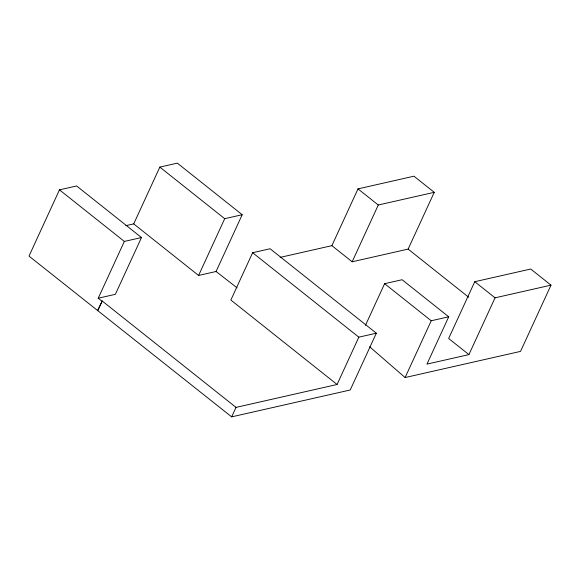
<?xml version="1.0" encoding="UTF-8"?>
<svg xmlns="http://www.w3.org/2000/svg" width="580" height="580" viewBox="0 0 580 580"><rect width="100%" height="100%" fill="white"/><g stroke="black" fill="none" stroke-linecap="round" stroke-linejoin="round"><path stroke-width="0.87" d="M141.484 237.539L124.345 241.425L98.23 298.207L115.369 294.321L141.484 237.539L76.611 185.963L59.472 189.849L29 256.099L231.659 416.861L350.219 389.992L376.333 333.203L270.113 248.755L252.619 252.72L230.855 300.041L337.082 384.489L358.839 337.168L376.333 333.203M133.719 223.887L159.834 167.105L177.328 163.139L242.201 214.716L216.079 271.498L198.592 275.457L133.719 223.887L125.831 225.671M97.527 310.575L102.232 301.027L236.017 407.392L337.082 384.489M97.875 310.496L102.232 301.027M198.592 275.457L224.707 218.682L242.201 214.716M231.659 416.861L236.017 407.392M331.89 245.659L357.998 188.877L413.961 176.197L434.239 192.321L408.124 249.103L352.161 261.783L331.89 245.659L280.162 257.382M352.161 261.783L378.283 205.001L434.239 192.321M365.48 325.3L384.605 283.692L402.099 279.727L448.724 316.796L426.96 364.117L468.923 354.605L495.045 297.83L551 285.15L520.528 351.393L405.115 377.544L369.663 346.796M405.115 377.544L431.23 320.762L448.724 316.796M551 285.15L530.722 269.026L474.766 281.706L448.645 338.488L468.923 354.605M357.998 188.877L378.283 205.001M474.766 281.706L495.045 297.83M408.124 249.103L468.691 297.25M384.605 283.692L431.23 320.762M159.834 167.105L224.707 218.682M252.619 252.72L358.839 337.168M237.133 287.883L216.079 271.498M59.472 189.849L124.345 241.425M98.23 298.207L101.877 301.107"/></g></svg>
